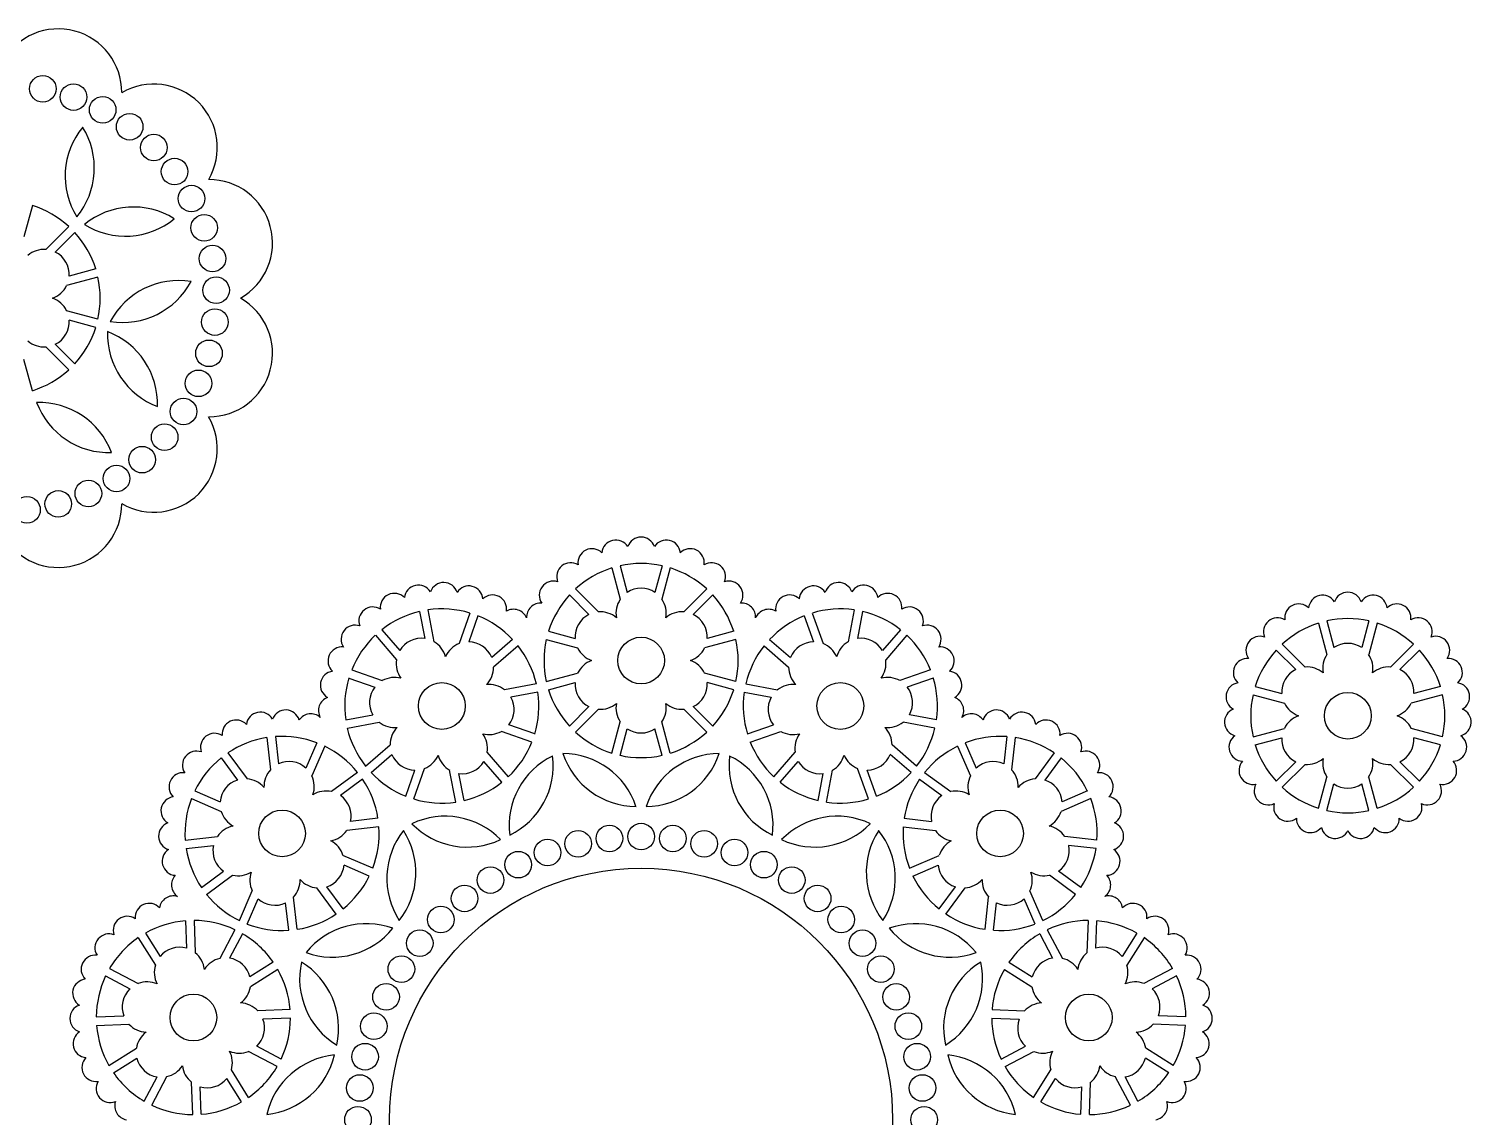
# Model space of a CAD drawing. Extents: x -256 to 210, y -63 to 251.
# Drawn here: x -61.2 to 209.8, y 46.5 to 251 of the extents above; entities that cross this region are included whole.
import ezdxf

# ---------------------------------------------------------------- set-up
doc = ezdxf.new("R2010")
doc.units = 0
doc.layers.get('0').update_dxf_attribs({"linetype": 'CONTINUOUS'})

msp = doc.modelspace()

# ---------------------------------------------------------------- linework, layer by layer
for p, q in [((-60.54, 217.79), (-62.12, 211.91)), ((-53.71, 213.85), (-58.02, 209.54)), ((-52.58, 212.72), (-56.24, 209.06)), ((-48.22, 204.34), (-54.1, 202.76)), ((-48.64, 205.88), (-53.63, 204.55)), ((-48.22, 196.45), (-54.1, 198.03)), ((-48.64, 194.91), (-53.63, 196.25)), ((-53.71, 186.94), (-58.02, 191.25)), ((-52.58, 188.08), (-56.24, 191.73)), ((-60.54, 183), (-62.12, 188.88)), ((48.33, 149.71), (49.9, 143.83)), ((49.87, 150.12), (51.21, 145.12)), ((57.76, 150.12), (56.42, 145.12)), ((59.3, 149.71), (57.73, 143.83)), ((40.36, 144.63), (44.02, 140.97)), ((41.5, 145.76), (45.8, 141.46)), ((66.14, 145.76), (61.83, 141.46)), ((67.27, 144.63), (63.61, 140.97)), ((12.21, 141.52), (13.17, 136.44)), ((13.78, 141.82), (14.91, 135.84)), ((21.65, 141.23), (19.64, 135.49)), ((85.98, 141.23), (87.99, 135.49)), ((93.85, 141.82), (92.72, 135.84)), ((95.42, 141.52), (94.46, 136.44)), ((23.16, 140.7), (21.45, 135.82)), ((84.47, 140.7), (86.18, 135.82)), ((181.1, 139.33), (182.67, 133.45)), ((182.64, 139.75), (183.98, 134.75)), ((190.53, 139.75), (189.19, 134.75)), ((192.07, 139.33), (190.5, 133.45)), ((3.89, 137.06), (7.86, 132.44)), ((5.1, 138.1), (8.48, 134.18)), ((29.67, 136.26), (25.75, 132.89)), ((36.01, 136.26), (41.89, 134.68)), ((36.42, 137.8), (41.42, 136.46)), ((71.62, 136.26), (65.74, 134.68)), ((71.21, 137.8), (66.21, 136.46)), ((77.96, 136.26), (81.88, 132.89)), ((102.53, 138.1), (99.15, 134.18)), ((103.74, 137.06), (99.77, 132.44)), ((30.72, 135.05), (26.1, 131.08)), ((76.91, 135.05), (81.53, 131.08)), ((173.13, 134.26), (176.79, 130.6)), ((174.27, 135.39), (178.57, 131.09)), ((198.9, 135.39), (194.6, 131.09)), ((200.04, 134.26), (196.38, 130.6)), ((-0.55, 130.54), (5.2, 128.53)), ((108.18, 130.54), (102.44, 128.53)), ((-1.08, 129.03), (3.8, 127.32)), ((34.14, 127.94), (28.16, 126.81)), ((36.01, 128.37), (41.89, 129.94)), ((36.42, 126.82), (41.42, 128.16)), ((71.62, 128.37), (65.74, 129.94)), ((71.21, 126.82), (66.21, 128.16)), ((73.49, 127.94), (79.47, 126.81)), ((108.71, 129.03), (103.83, 127.32)), ((169.19, 127.43), (174.19, 126.09)), ((203.98, 127.43), (198.98, 126.09)), ((34.44, 126.37), (29.35, 125.41)), ((73.19, 126.37), (78.28, 125.41)), ((168.78, 125.88), (174.66, 124.31)), ((204.39, 125.88), (198.51, 124.31)), ((-1.67, 121.17), (3.41, 122.13)), ((40.36, 119.99), (44.02, 123.65)), ((41.5, 118.86), (45.8, 123.17)), ((66.14, 118.86), (61.83, 123.17)), ((67.27, 119.99), (63.61, 123.65)), ((109.3, 121.17), (104.22, 122.13)), ((-1.37, 119.59), (4.61, 120.73)), ((33.85, 118.51), (28.97, 120.21)), ((48.33, 114.92), (49.9, 120.8)), ((49.87, 114.5), (51.21, 119.5)), ((57.76, 114.5), (56.42, 119.5)), ((59.3, 114.92), (57.73, 120.8)), ((73.78, 118.51), (78.67, 120.21)), ((109, 119.59), (103.02, 120.73)), ((168.78, 118), (174.66, 119.57)), ((204.39, 118), (198.51, 119.57)), ((-16.47, 117.85), (-15.79, 111.8)), ((-14.88, 118.03), (-14.3, 112.89)), ((-7.08, 116.85), (-9.15, 112.11)), ((33.32, 117), (27.57, 119.01)), ((74.31, 117), (80.06, 119.01)), ((114.71, 116.85), (116.78, 112.11)), ((122.51, 118.03), (121.93, 112.89)), ((124.1, 117.85), (123.42, 111.8)), ((169.19, 116.45), (174.19, 117.79)), ((203.98, 116.45), (198.98, 117.79)), ((-25.1, 114.02), (-22.03, 109.85)), ((-23.81, 114.97), (-20.19, 110.07)), ((-5.61, 116.21), (-8.05, 110.63)), ((2.05, 112.49), (6.67, 116.46)), ((3.09, 111.28), (7.02, 114.65)), ((28.88, 110.48), (24.91, 115.09)), ((78.75, 110.48), (82.73, 115.09)), ((104.54, 111.28), (100.62, 114.65)), ((105.58, 112.49), (100.97, 116.46)), ((113.24, 116.21), (115.68, 110.63)), ((131.44, 114.97), (127.83, 110.07)), ((132.73, 114.02), (129.66, 109.85)), ((0.55, 111.29), (-4.35, 107.68)), ((9.61, 106.83), (11.32, 111.72)), ((11.12, 106.3), (13.13, 112.05)), ((18.99, 105.72), (17.85, 111.7)), ((20.56, 106.01), (19.6, 111.1)), ((27.66, 109.43), (24.29, 113.36)), ((79.97, 109.43), (83.34, 113.36)), ((87.07, 106.01), (88.04, 111.1)), ((88.65, 105.72), (89.78, 111.7)), ((96.51, 106.3), (94.5, 112.05)), ((98.02, 106.83), (96.31, 111.72)), ((107.08, 111.29), (111.98, 107.68)), ((173.13, 109.62), (176.79, 113.28)), ((174.27, 108.49), (178.57, 112.79)), ((198.9, 108.49), (194.6, 112.79)), ((200.04, 109.62), (196.38, 113.28)), ((1.5, 110.01), (-2.66, 106.94)), ((106.13, 110.01), (110.29, 106.94)), ((181.1, 104.55), (182.67, 110.43)), ((182.64, 104.13), (183.98, 109.13)), ((190.53, 104.13), (189.19, 109.13)), ((192.07, 104.55), (190.5, 110.43)), ((-30.66, 106.38), (-25.07, 103.95)), ((-30.02, 107.85), (-25.27, 105.78)), ((138.29, 106.38), (132.71, 103.95)), ((137.65, 107.85), (132.91, 105.78)), ((4.56, 101.08), (-1.49, 100.39)), ((4.38, 102.67), (-0.76, 102.09)), ((103.07, 101.08), (109.12, 100.39)), ((103.25, 102.67), (108.39, 102.09)), ((-31.83, 98.59), (-25.78, 99.27)), ((-31.65, 97), (-26.51, 97.57)), ((139.46, 98.59), (133.41, 99.27)), ((139.28, 97), (134.14, 97.57)), ((3.39, 93.28), (-2.19, 95.71)), ((104.24, 93.28), (109.82, 95.71)), ((-28.77, 89.65), (-24.61, 92.73)), ((2.75, 91.81), (-1.99, 93.88)), ((104.88, 91.81), (109.62, 93.88)), ((136.4, 89.65), (132.24, 92.73)), ((-27.82, 88.37), (-22.92, 91.98)), ((-3.46, 84.69), (-7.07, 89.59)), ((-2.17, 85.64), (-5.24, 89.81)), ((109.8, 85.64), (112.87, 89.81)), ((111.09, 84.69), (114.7, 89.59)), ((135.45, 88.37), (130.55, 91.98)), ((-21.65, 83.45), (-19.22, 89.03)), ((-20.19, 82.81), (-18.12, 87.55)), ((-12.39, 81.63), (-12.97, 86.77)), ((-10.8, 81.81), (-11.48, 87.86)), ((118.43, 81.81), (119.11, 87.86)), ((120.02, 81.63), (120.6, 86.77)), ((127.82, 82.81), (125.75, 87.55)), ((129.29, 83.45), (126.85, 89.03)), ((-31.77, 83.42), (-31.58, 78.25)), ((-30.17, 83.48), (-29.95, 77.39)), ((-22.48, 81.72), (-25.33, 76.34)), ((130.12, 81.72), (132.96, 76.34)), ((137.81, 83.48), (137.58, 77.39)), ((139.4, 83.42), (139.21, 78.25)), ((-40.66, 80.24), (-37.42, 75.09)), ((-39.31, 81.09), (-36.56, 76.71)), ((-21.07, 80.98), (-23.49, 76.4)), ((128.7, 80.98), (131.12, 76.4)), ((146.94, 81.09), (144.19, 76.71)), ((148.3, 80.24), (145.06, 75.09)), ((-46.03, 74.46), (-40.65, 71.62)), ((-15.29, 75.61), (-19.67, 72.86)), ((-14.44, 74.26), (-19.59, 71.02)), ((122.07, 74.26), (127.22, 71.02)), ((122.92, 75.61), (127.3, 72.86)), ((153.66, 74.46), (148.28, 71.62)), ((-46.78, 73.05), (-42.2, 70.63)), ((154.41, 73.05), (149.83, 70.63)), ((-48.53, 65.36), (-43.36, 65.55)), ((-12.11, 66.72), (-18.2, 66.49)), ((-12.05, 65.12), (-17.22, 64.93)), ((119.68, 65.12), (124.85, 64.93)), ((119.74, 66.72), (125.83, 66.49)), ((156.16, 65.36), (150.99, 65.55)), ((-48.47, 63.76), (-42.39, 63.99)), ((156.1, 63.76), (150.02, 63.99)), ((-13.81, 57.43), (-18.38, 59.85)), ((121.44, 57.43), (126.01, 59.85)), ((-46.15, 56.22), (-40.99, 59.46)), ((-45.3, 54.87), (-40.92, 57.62)), ((-14.56, 56.02), (-19.94, 58.86)), ((122.19, 56.02), (127.57, 58.86)), ((152.93, 54.87), (148.55, 57.62)), ((153.78, 56.22), (148.62, 59.46)), ((-19.92, 50.23), (-23.16, 55.39)), ((127.55, 50.23), (130.79, 55.39)), ((-39.51, 49.5), (-37.1, 54.08)), ((-38.1, 48.75), (-35.25, 54.14)), ((-30.41, 47), (-30.64, 53.08)), ((-28.81, 47.06), (-29, 52.23)), ((-21.27, 49.38), (-24.03, 53.76)), ((128.91, 49.38), (131.66, 53.76)), ((136.44, 47.06), (136.64, 52.23)), ((138.04, 47), (138.27, 53.08)), ((145.73, 48.75), (142.89, 54.14)), ((147.15, 49.5), (144.73, 54.08))]:
    msp.add_line(p, q)
for centre, radius in [((-58.59, 239.73), 2.5), ((-52.81, 238.18), 2.5), ((-47.33, 235.79), 2.5), ((-42.26, 232.61), 2.5), ((-37.72, 228.7), 2.5), ((-33.82, 224.17), 2.5), ((-30.64, 219.1), 2.5), ((-28.25, 213.62), 2.5), ((-26.7, 207.84), 2.5), ((-26.03, 201.89), 2.5), ((-26.25, 195.91), 2.5), ((-27.36, 190.03), 2.5), ((-29.34, 184.39), 2.5), ((-32.14, 179.1), 2.5), ((-35.69, 174.28), 2.5), ((-39.92, 170.05), 2.5), ((-44.73, 166.5), 2.5), ((-50.02, 163.7), 2.5), ((-61.55, 160.62), 2.5), ((-55.67, 161.73), 2.5), ((53.82, 132.31), 4.39), ((16.38, 123.77), 4.39), ((91.25, 123.77), 4.39), ((186.58, 121.94), 4.39), ((-13.63, 99.83), 4.39), ((121.26, 99.83), 4.39), ((41.98, 97.89), 2.5), ((47.86, 98.89), 2.5), ((53.82, 99.23), 2.5), ((59.77, 98.89), 2.5), ((65.65, 97.89), 2.5), ((36.25, 96.24), 2.5), ((71.38, 96.24), 2.5), ((30.74, 93.96), 2.5), ((76.89, 93.96), 2.5), ((53.82, 46.04), 47.25), ((25.52, 91.07), 2.5), ((82.11, 91.07), 2.5), ((20.66, 87.62), 2.5), ((86.98, 87.62), 2.5), ((16.21, 83.65), 2.5), ((91.42, 83.65), 2.5), ((12.23, 79.2), 2.5), ((95.4, 79.2), 2.5), ((8.78, 74.34), 2.5), ((98.85, 74.34), 2.5), ((5.9, 69.12), 2.5), ((101.73, 69.12), 2.5), ((-30.29, 65.24), 4.39), ((137.92, 65.24), 4.39), ((3.62, 63.61), 2.5), ((104.02, 63.61), 2.5), ((1.96, 57.88), 2.5), ((105.67, 57.88), 2.5), ((0.97, 52), 2.5), ((106.67, 52), 2.5), ((0.63, 46.04), 2.5), ((107, 46.04), 2.5)]:
    msp.add_circle(centre, radius)
for centre, radius, start, end in [((-55.67, 239.06), 11.93, 359.7411, 150.2585), ((-37.72, 228.7), 11.93, 329.7411, 120.2585), ((-39.85, 223.33), 14.53, 140.6752, 211.9121), ((-63.43, 224.86), 14.53, 320.6752, 31.9121), ((-27.36, 210.76), 11.93, 299.7411, 90.2585), ((-66.03, 200.4), 18.24, 47.5138, 72.4862), ((-41.57, 202.99), 14.53, 58.0868, 129.3236), ((-43.09, 226.57), 14.53, 238.0868, 309.3236), ((-66.03, 200.4), 18.24, 17.5138, 42.4862), ((-58.34, 204.83), 4.72, 86.0359, 130.1797), ((-58.34, 204.83), 4.72, 356.4933, 63.5067), ((-66.03, 200.4), 18.24, 347.5138, 12.4862), ((-33.08, 189.19), 14.53, 80.6752, 151.9121), ((-43.54, 210.38), 14.53, 260.6752, 331.9121), ((-58.34, 204.83), 4.72, 289.8203, 333.9641), ((-58.34, 195.96), 4.72, 26.0359, 70.1797), ((-27.36, 190.03), 11.93, 269.7411, 60.2585), ((-58.34, 195.96), 4.72, 296.4933, 3.5067), ((-66.03, 200.4), 18.24, 317.5138, 342.4862), ((-31.89, 193.62), 14.53, 178.0868, 249.3236), ((-51.55, 180.51), 14.53, 358.0868, 69.3236), ((-58.34, 195.96), 4.72, 229.8203, 273.9641), ((-66.03, 200.4), 18.24, 287.5138, 312.4862), ((-59.26, 166.26), 14.53, 20.6752, 91.9121), ((-46.14, 185.91), 14.53, 200.6752, 271.9121), ((-37.73, 172.09), 11.93, 239.7411, 30.2585), ((-55.67, 161.73), 11.93, 209.7411, 0.2585), ((49.07, 152.32), 2.64, 31.9531, 174.7136), ((53.82, 152.87), 2.64, 18.6197, 161.3803), ((58.56, 152.32), 2.64, 5.2864, 148.0469), ((44.59, 150.69), 2.64, 45.2864, 188.0469), ((63.04, 150.69), 2.64, 351.9531, 134.7136), ((40.6, 148.06), 2.64, 58.6197, 201.3803), ((53.82, 132.31), 18.24, 107.5138, 132.4862), ((53.82, 132.31), 18.24, 77.5138, 102.4862), ((53.82, 132.31), 18.24, 47.5138, 72.4862), ((67.03, 148.06), 2.64, 338.6197, 121.3803), ((11.98, 143.85), 2.64, 31.0007, 173.7612), ((16.73, 144.33), 2.64, 17.6673, 160.4279), ((21.46, 143.69), 2.64, 4.334, 147.0946), ((37.32, 144.59), 2.64, 71.9531, 214.7136), ((70.31, 144.59), 2.64, 325.2864, 108.0469), ((86.17, 143.69), 2.64, 32.9054, 175.666), ((90.91, 144.33), 2.64, 19.5721, 162.3327), ((95.66, 143.85), 2.64, 6.2388, 148.9993), ((7.46, 142.29), 2.64, 44.334, 187.0946), ((25.92, 141.99), 2.64, 351.0007, 133.7612), ((53.82, 132.31), 18.24, 137.5138, 162.4862), ((53.82, 141.19), 4.72, 146.0359, 190.1797), ((53.82, 141.19), 4.72, 56.4933, 123.5067), ((53.82, 141.19), 4.72, 349.8203, 33.9641), ((53.82, 132.31), 18.24, 17.5138, 42.4862), ((81.72, 141.99), 2.64, 46.2388, 188.9993), ((100.17, 142.29), 2.64, 352.9054, 135.666), ((181.84, 141.95), 2.64, 31.9531, 174.7136), ((186.58, 142.5), 2.64, 18.6197, 161.3803), ((191.33, 141.95), 2.64, 5.2864, 148.0469), ((3.43, 139.74), 2.64, 57.6673, 200.4279), ((16.38, 123.77), 18.24, 103.2281, 128.2005), ((16.38, 123.77), 18.24, 73.2281, 98.2005), ((29.86, 139.3), 2.64, 22.5006, 120.4279), ((34.94, 140.46), 2.64, 85.2864, 183.2137), ((46.13, 136.75), 4.72, 116.4933, 183.5067), ((46.13, 136.75), 4.72, 49.8203, 93.9641), ((61.5, 136.75), 4.72, 86.0359, 130.1797), ((61.5, 136.75), 4.72, 356.4933, 63.5067), ((72.7, 140.46), 2.64, 356.7863, 94.7136), ((77.77, 139.3), 2.64, 59.5721, 157.4994), ((91.25, 123.77), 18.24, 81.7995, 106.7719), ((91.25, 123.77), 18.24, 51.7995, 76.7719), ((104.2, 139.74), 2.64, 339.5721, 122.3327), ((177.36, 140.31), 2.64, 45.2864, 188.0469), ((195.81, 140.31), 2.64, 351.9531, 134.7136), ((0.1, 136.32), 2.64, 71.0007, 213.7612), ((16.38, 123.77), 18.24, 43.2281, 68.2005), ((91.25, 123.77), 18.24, 111.7995, 136.7719), ((107.53, 136.32), 2.64, 326.2388, 108.9993), ((173.37, 137.69), 2.64, 58.6197, 201.3803), ((186.58, 121.94), 18.24, 107.5138, 132.4862), ((186.58, 121.94), 18.24, 77.5138, 102.4862), ((186.58, 121.94), 18.24, 47.5138, 72.4862), ((199.8, 137.69), 2.64, 338.6197, 121.3803), ((16.38, 123.77), 18.24, 133.2281, 158.2005), ((12.53, 131.77), 4.72, 82.2076, 149.2209), ((12.53, 131.77), 4.72, 15.5346, 59.6784), ((21.39, 131.1), 4.72, 111.7502, 155.8939), ((21.39, 131.1), 4.72, 22.2076, 89.2209), ((53.82, 132.31), 18.24, 167.5138, 192.4862), ((53.82, 132.31), 18.24, 347.5138, 12.4862), ((86.25, 131.1), 4.72, 90.7791, 157.7924), ((86.25, 131.1), 4.72, 24.1061, 68.2498), ((95.1, 131.77), 4.72, 120.3216, 164.4654), ((95.1, 131.77), 4.72, 30.7791, 97.7924), ((91.25, 123.77), 18.24, 21.7995, 46.7719), ((170.09, 134.22), 2.64, 71.9531, 214.7136), ((186.58, 130.82), 4.72, 56.4933, 123.5067), ((203.08, 134.22), 2.64, 325.2864, 108.0469), ((-2.36, 132.23), 2.64, 84.334, 227.0946), ((16.38, 123.77), 18.24, 13.2281, 38.2005), ((46.13, 136.75), 4.72, 206.0359, 250.1797), ((61.5, 136.75), 4.72, 289.8203, 333.9641), ((91.25, 123.77), 18.24, 141.7995, 166.7719), ((109.99, 132.23), 2.64, 312.9054, 95.666), ((186.58, 121.94), 18.24, 137.5138, 162.4862), ((186.58, 130.82), 4.72, 146.0359, 190.1797), ((186.58, 130.82), 4.72, 349.8203, 33.9641), ((186.58, 121.94), 18.24, 17.5138, 42.4862), ((-3.8, 127.68), 2.64, 97.6673, 240.4279), ((12.53, 131.77), 4.72, 171.7502, 215.8939), ((21.39, 131.1), 4.72, 315.5346, 359.6784), ((46.13, 127.87), 4.72, 109.8203, 153.9641), ((61.5, 127.87), 4.72, 26.0359, 70.1797), ((86.25, 131.1), 4.72, 180.3216, 224.4654), ((95.1, 131.77), 4.72, 324.1061, 8.2498), ((111.43, 127.68), 2.64, 299.5721, 82.3327), ((167.71, 130.08), 2.64, 85.2864, 228.0469), ((178.9, 126.38), 4.72, 116.4933, 183.5067), ((178.9, 126.38), 4.72, 49.8203, 93.9641), ((194.27, 126.38), 4.72, 86.0359, 130.1797), ((194.27, 126.38), 4.72, 356.4933, 63.5067), ((205.46, 130.08), 2.64, 311.9531, 94.7136), ((16.38, 123.77), 18.24, 163.2281, 188.2005), ((7.53, 124.43), 4.72, 75.5346, 119.6784), ((25.24, 123.11), 4.72, 51.7502, 95.8939), ((46.13, 127.87), 4.72, 176.4933, 243.5067), ((61.5, 127.87), 4.72, 296.4933, 3.5067), ((82.39, 123.11), 4.72, 84.1061, 128.2498), ((100.1, 124.43), 4.72, 60.3216, 104.4654), ((91.25, 123.77), 18.24, 351.7995, 16.7719), ((166.34, 125.51), 2.64, 98.6197, 241.3803), ((206.83, 125.51), 2.64, 298.6197, 81.3803), ((-4.16, 122.91), 2.64, 111.0007, 208.928), ((7.53, 124.43), 4.72, 142.2076, 209.2209), ((25.24, 123.11), 4.72, 322.2076, 29.2209), ((16.38, 123.77), 18.24, 343.2281, 8.2005), ((53.82, 132.31), 18.24, 197.5138, 222.4862), ((53.82, 132.31), 18.24, 317.5138, 342.4862), ((91.25, 123.77), 18.24, 171.7995, 196.7719), ((82.39, 123.11), 4.72, 150.7791, 217.7924), ((100.1, 124.43), 4.72, 330.7791, 37.7924), ((111.79, 122.91), 2.64, 331.072, 68.9993), ((186.58, 121.94), 18.24, 167.5138, 192.4862), ((186.58, 121.94), 18.24, 347.5138, 12.4862), ((-17.71, 119.98), 2.64, 30.0483, 172.8088), ((-12.95, 120.38), 2.64, 16.715, 159.4755), ((-8.23, 119.67), 2.64, 48.2148, 146.1422), ((46.13, 127.87), 4.72, 266.0359, 310.1797), ((53.82, 123.43), 4.72, 169.8203, 213.9641), ((53.82, 123.43), 4.72, 326.0359, 10.1797), ((61.5, 127.87), 4.72, 229.8203, 273.9641), ((115.86, 119.67), 2.64, 33.8578, 131.7852), ((120.58, 120.38), 2.64, 20.5245, 163.285), ((125.34, 119.98), 2.64, 7.1912, 149.9517), ((166.06, 120.74), 2.64, 111.9531, 254.7136), ((178.9, 126.38), 4.72, 206.0359, 250.1797), ((178.9, 117.5), 4.72, 109.8203, 153.9641), ((194.27, 126.38), 4.72, 289.8203, 333.9641), ((194.27, 117.5), 4.72, 26.0359, 70.1797), ((207.11, 120.74), 2.64, 285.2864, 68.0469), ((-22.25, 118.5), 2.64, 43.3816, 186.1422), ((16.38, 123.77), 18.24, 193.2281, 218.2005), ((7.53, 124.43), 4.72, 231.7502, 275.8939), ((11.38, 116.43), 4.72, 135.5346, 179.6784), ((53.82, 123.43), 4.72, 236.4933, 303.5067), ((100.1, 124.43), 4.72, 264.1061, 308.2498), ((96.25, 116.43), 4.72, 0.3216, 44.4654), ((91.25, 123.77), 18.24, 321.7995, 346.7719), ((129.88, 118.5), 2.64, 353.8578, 136.6184), ((-26.32, 116.01), 2.64, 56.715, 199.4755), ((-13.63, 99.83), 18.24, 98.9424, 123.9148), ((-13.63, 99.83), 18.24, 68.9424, 93.9148), ((25.24, 123.11), 4.72, 255.5346, 299.6784), ((20.24, 115.77), 4.72, 351.7502, 35.8939), ((16.38, 123.77), 18.24, 313.2281, 338.2005), ((53.82, 132.31), 18.24, 227.5138, 252.4862), ((53.82, 132.31), 18.24, 287.5138, 312.4862), ((91.25, 123.77), 18.24, 201.7995, 226.7719), ((82.39, 123.11), 4.72, 240.3216, 284.4654), ((87.4, 115.77), 4.72, 144.1061, 188.2498), ((121.26, 99.83), 18.24, 86.0852, 111.0576), ((121.26, 99.83), 18.24, 56.0852, 81.0576), ((133.95, 116.01), 2.64, 340.5245, 123.285), ((166.89, 116.04), 2.64, 125.2864, 268.0469), ((178.9, 117.5), 4.72, 176.4933, 243.5067), ((194.27, 117.5), 4.72, 296.4933, 3.5067), ((206.28, 116.04), 2.64, 271.9531, 54.7136), ((-29.71, 112.65), 2.64, 70.0483, 212.8088), ((-13.63, 99.83), 18.24, 128.9424, 153.9148), ((-13.63, 99.83), 18.24, 38.9424, 63.9148), ((11.38, 116.43), 4.72, 202.2076, 269.2209), ((11.38, 116.43), 4.72, 291.7502, 335.8939), ((20.24, 115.77), 4.72, 195.5346, 239.6784), ((43.55, 101.31), 14.53, 115.9445, 187.1813), ((22.77, 112.56), 14.53, 295.9445, 7.1813), ((39.08, 100.29), 14.53, 18.533, 89.7698), ((52.92, 119.44), 14.53, 198.533, 269.7698), ((53.82, 132.31), 18.24, 257.5138, 282.4862), ((54.71, 119.44), 14.53, 270.2302, 341.467), ((68.55, 100.29), 14.53, 90.2302, 161.467), ((84.86, 112.56), 14.53, 172.8187, 244.0555), ((64.08, 101.31), 14.53, 352.8187, 64.0555), ((87.4, 115.77), 4.72, 300.3216, 344.4654), ((96.25, 116.43), 4.72, 204.1061, 248.2498), ((96.25, 116.43), 4.72, 270.7791, 337.7924), ((121.26, 99.83), 18.24, 116.0852, 141.0576), ((121.26, 99.83), 18.24, 26.0852, 51.0576), ((137.34, 112.65), 2.64, 327.1912, 109.9517), ((186.58, 121.94), 18.24, 197.5138, 222.4862), ((178.9, 117.5), 4.72, 266.0359, 310.1797), ((186.58, 113.06), 4.72, 169.8203, 213.9641), ((186.58, 113.06), 4.72, 326.0359, 10.1797), ((194.27, 117.5), 4.72, 229.8203, 273.9641), ((186.58, 121.94), 18.24, 317.5138, 342.4862), ((-32.23, 108.6), 2.64, 83.3816, 226.1422), ((-12.31, 108.61), 4.72, 137.4645, 181.6082), ((-12.31, 108.61), 4.72, 47.9219, 114.9352), ((16.38, 123.77), 18.24, 223.2281, 248.2005), ((20.24, 115.77), 4.72, 262.2076, 329.2209), ((87.4, 115.77), 4.72, 210.7791, 277.7924), ((91.25, 123.77), 18.24, 291.7995, 316.7719), ((119.94, 108.61), 4.72, 65.0648, 132.0781), ((119.94, 108.61), 4.72, 358.3918, 42.5355), ((139.86, 108.6), 2.64, 313.8578, 96.6184), ((168.78, 111.66), 2.64, 138.6197, 281.3803), ((204.39, 111.66), 2.64, 258.6197, 41.3803), ((-20.57, 105.37), 4.72, 107.9219, 174.9352), ((-20.57, 105.37), 4.72, 41.2489, 85.3927), ((-12.31, 108.61), 4.72, 341.2489, 25.3927), ((-13.63, 99.83), 18.24, 8.9424, 33.9148), ((16.38, 123.77), 18.24, 283.2281, 308.2005), ((91.25, 123.77), 18.24, 231.7995, 256.7719), ((121.26, 99.83), 18.24, 146.0852, 171.0576), ((119.94, 108.61), 4.72, 154.6073, 198.7511), ((128.21, 105.37), 4.72, 94.6073, 138.7511), ((128.21, 105.37), 4.72, 5.0648, 72.0781), ((171.63, 107.83), 2.64, 151.9531, 294.7136), ((186.58, 121.94), 18.24, 227.5138, 252.4862), ((186.58, 113.06), 4.72, 236.4933, 303.5067), ((186.58, 121.94), 18.24, 287.5138, 312.4862), ((201.54, 107.83), 2.64, 245.2864, 28.0469), ((-33.75, 104.07), 2.64, 96.715, 239.4755), ((-13.63, 99.83), 18.24, 158.9424, 183.9148), ((-5.37, 103.07), 4.72, 77.4645, 121.6082), ((-5.37, 103.07), 4.72, 347.9219, 54.9352), ((16.38, 123.77), 18.24, 253.2281, 278.2005), ((91.25, 123.77), 18.24, 261.7995, 286.7719), ((113, 103.07), 4.72, 125.0648, 192.0781), ((113, 103.07), 4.72, 58.3918, 102.5355), ((121.26, 99.83), 18.24, 356.0852, 21.0576), ((141.38, 104.07), 2.64, 300.5245, 83.285), ((-20.57, 105.37), 4.72, 197.4645, 241.6082), ((17.01, 88.53), 14.53, 44.2472, 115.4841), ((90.63, 88.53), 14.53, 64.5159, 135.7528), ((128.21, 105.37), 4.72, 298.3918, 342.5355), ((175.29, 104.76), 2.64, 165.2864, 308.0469), ((186.58, 121.94), 18.24, 257.5138, 282.4862), ((197.88, 104.76), 2.64, 231.9531, 14.7136), ((-34.19, 99.32), 2.64, 110.0483, 252.8088), ((-21.9, 96.59), 4.72, 101.2489, 145.3927), ((-5.37, 103.07), 4.72, 281.2489, 325.3927), ((-13.63, 99.83), 18.24, 338.9424, 3.9148), ((20.59, 91.38), 14.53, 141.6588, 212.8956), ((-3.02, 92.51), 14.53, 321.6588, 32.8956), ((21.16, 111.79), 14.53, 224.2472, 295.4841), ((86.47, 111.79), 14.53, 244.5159, 315.7528), ((110.65, 92.51), 14.53, 147.1044, 218.3412), ((87.04, 91.38), 14.53, 327.1044, 38.3412), ((121.26, 99.83), 18.24, 176.0852, 201.0576), ((113, 103.07), 4.72, 214.6073, 258.7511), ((129.53, 96.59), 4.72, 34.6073, 78.7511), ((141.82, 99.32), 2.64, 287.1912, 69.9517), ((179.55, 102.62), 2.64, 178.6197, 321.3803), ((184.2, 101.52), 2.64, 191.9531, 334.7136), ((188.97, 101.52), 2.64, 205.2864, 348.0469), ((193.62, 102.62), 2.64, 218.6197, 1.3803), ((-21.9, 96.59), 4.72, 167.9219, 234.9352), ((-6.69, 94.3), 4.72, 17.4645, 61.6082), ((114.32, 94.3), 4.72, 118.3918, 162.5355), ((129.53, 96.59), 4.72, 305.0648, 12.0781), ((-33.52, 94.59), 2.64, 123.3816, 266.1422), ((-13.63, 99.83), 18.24, 188.9424, 213.9148), ((121.26, 99.83), 18.24, 326.0852, 351.0576), ((141.15, 94.59), 2.64, 273.8578, 56.6184), ((-21.9, 96.59), 4.72, 257.4645, 301.6082), ((-14.96, 91.05), 4.72, 161.2489, 205.3927), ((-6.69, 94.3), 4.72, 287.9219, 354.9352), ((114.32, 94.3), 4.72, 185.0648, 252.0781), ((122.59, 91.05), 4.72, 334.6073, 18.7511), ((129.53, 96.59), 4.72, 238.3918, 282.5355), ((-31.77, 90.15), 2.64, 136.715, 234.6423), ((-14.96, 91.05), 4.72, 317.4645, 1.6082), ((-6.69, 94.3), 4.72, 221.2489, 265.3927), ((-13.63, 99.83), 18.24, 308.9424, 333.9148), ((121.26, 99.83), 18.24, 206.0852, 231.0576), ((114.32, 94.3), 4.72, 274.6073, 318.7511), ((122.59, 91.05), 4.72, 178.3918, 222.5355), ((139.4, 90.15), 2.64, 305.3577, 43.285), ((-34.03, 85.46), 2.64, 73.9291, 171.8565), ((-13.63, 99.83), 18.24, 218.9424, 243.9148), ((-14.96, 91.05), 4.72, 227.9219, 294.9352), ((122.59, 91.05), 4.72, 245.0648, 312.0781), ((121.26, 99.83), 18.24, 296.0852, 321.0576), ((141.66, 85.46), 2.64, 8.1435, 106.0709), ((-42.71, 81.63), 2.64, 55.7626, 198.5231), ((-38.59, 84.05), 2.64, 42.4293, 185.1898), ((-13.63, 99.83), 18.24, 278.9424, 303.9148), ((121.26, 99.83), 18.24, 236.0852, 261.0576), ((146.22, 84.05), 2.64, 354.8102, 137.5707), ((150.34, 81.63), 2.64, 341.4769, 124.2374), ((-30.29, 65.24), 18.24, 94.6566, 119.6291), ((-30.29, 65.24), 18.24, 64.6566, 89.6291), ((-13.63, 99.83), 18.24, 248.9424, 273.9148), ((2.22, 68.35), 14.53, 69.9615, 141.1983), ((-4.13, 91.11), 14.53, 249.9615, 321.1983), ((105.41, 68.35), 14.53, 38.8017, 110.0385), ((111.76, 91.11), 14.53, 218.8017, 290.0385), ((121.26, 99.83), 18.24, 266.0852, 291.0576), ((137.92, 65.24), 18.24, 90.3709, 115.3434), ((137.92, 65.24), 18.24, 60.3709, 85.3434), ((-46.15, 78.32), 2.64, 69.0959, 211.8565), ((-30.29, 65.24), 18.24, 124.6566, 149.6291), ((-30.29, 65.24), 18.24, 34.6566, 59.6291), ((137.92, 65.24), 18.24, 120.3709, 145.3434), ((137.92, 65.24), 18.24, 30.3709, 55.3434), ((153.78, 78.32), 2.64, 328.1435, 110.9041), ((-48.74, 74.31), 2.64, 82.4293, 225.1898), ((-32.91, 73.72), 4.72, 73.6362, 140.6495), ((-32.91, 73.72), 4.72, 6.9632, 51.1069), ((-24.25, 71.75), 4.72, 103.1788, 147.3225), ((-24.25, 71.75), 4.72, 13.6362, 80.6495), ((131.89, 71.75), 4.72, 99.3505, 166.3638), ((131.89, 71.75), 4.72, 32.6775, 76.8212), ((140.54, 73.72), 4.72, 128.8931, 173.0368), ((140.54, 73.72), 4.72, 39.3505, 106.3638), ((156.37, 74.31), 2.64, 314.8102, 97.5707), ((-32.91, 73.72), 4.72, 163.1788, 207.3225), ((-30.29, 65.24), 18.24, 4.6566, 29.6291), ((4.2, 72.48), 14.53, 167.3731, 238.6099), ((-17.55, 63.25), 14.53, 347.3731, 58.6099), ((125.18, 63.25), 14.53, 121.3901, 192.6269), ((103.43, 72.48), 14.53, 301.3901, 12.6269), ((137.92, 65.24), 18.24, 150.3709, 175.3434), ((140.54, 73.72), 4.72, 332.6775, 16.8212), ((-50.34, 69.81), 2.64, 95.7626, 238.5231), ((-30.29, 65.24), 18.24, 154.6566, 179.6291), ((-38.95, 67.21), 4.72, 133.6362, 200.6495), ((-38.95, 67.21), 4.72, 66.9632, 111.1069), ((-24.25, 71.75), 4.72, 306.9632, 351.1069), ((131.89, 71.75), 4.72, 188.8931, 233.0368), ((146.58, 67.21), 4.72, 68.8931, 113.0368), ((146.58, 67.21), 4.72, 339.3505, 46.3638), ((137.92, 65.24), 18.24, 0.3709, 25.3434), ((157.97, 69.81), 2.64, 301.4769, 84.2374), ((-21.64, 63.26), 4.72, 43.1788, 87.3225), ((129.27, 63.26), 4.72, 92.6775, 136.8212), ((-50.85, 65.07), 2.64, 109.0959, 251.8565), ((-30.29, 65.24), 18.24, 334.6566, 359.6291), ((137.92, 65.24), 18.24, 180.3709, 205.3434), ((158.48, 65.07), 2.64, 288.1435, 70.9041), ((-50.26, 60.33), 2.64, 122.4293, 265.1898), ((-30.29, 65.24), 18.24, 184.6566, 209.6291), ((-38.95, 67.21), 4.72, 223.1788, 267.3225), ((-36.33, 58.73), 4.72, 126.9632, 171.1069), ((-21.64, 63.26), 4.72, 313.6362, 20.6495), ((129.27, 63.26), 4.72, 159.3505, 226.3638), ((146.58, 67.21), 4.72, 272.6775, 316.8212), ((143.96, 58.73), 4.72, 8.8931, 53.0368), ((137.92, 65.24), 18.24, 330.3709, 355.3434), ((157.89, 60.33), 2.64, 274.8102, 57.5707), ((-48.59, 55.86), 2.64, 135.7626, 278.5231), ((-36.33, 58.73), 4.72, 193.6362, 260.6495), ((-21.64, 63.26), 4.72, 246.9632, 291.1069), ((-27.68, 56.76), 4.72, 343.1788, 27.3225), ((-17.95, 61.5), 14.53, 275.6758, 346.9126), ((-2.35, 43.75), 14.53, 95.6758, 166.9126), ((109.98, 43.75), 14.53, 13.0874, 84.3242), ((125.58, 61.5), 14.53, 193.0874, 264.3242), ((129.27, 63.26), 4.72, 248.8931, 293.0368), ((135.31, 56.76), 4.72, 152.6775, 196.8212), ((143.96, 58.73), 4.72, 279.3505, 346.3638), ((156.22, 55.86), 2.64, 261.4769, 44.2374), ((-30.29, 65.24), 18.24, 214.6566, 239.6291), ((-36.33, 58.73), 4.72, 283.1788, 327.3225), ((-27.68, 56.76), 4.72, 186.9632, 231.1069), ((-30.29, 65.24), 18.24, 304.6566, 329.6291), ((137.92, 65.24), 18.24, 210.3709, 235.3434), ((135.31, 56.76), 4.72, 308.8931, 353.0368), ((143.96, 58.73), 4.72, 212.6775, 256.8212), ((137.92, 65.24), 18.24, 300.3709, 325.3434), ((-45.93, 51.89), 2.64, 149.0959, 291.8565), ((-27.68, 56.76), 4.72, 253.6362, 320.6495), ((135.31, 56.76), 4.72, 219.3505, 286.3638), ((153.56, 51.89), 2.64, 248.1435, 30.9041), ((-42.43, 48.64), 2.64, 162.4293, 260.3566), ((-30.29, 65.24), 18.24, 274.6566, 299.6291), ((137.92, 65.24), 18.24, 240.3709, 265.3434), ((150.06, 48.64), 2.64, 279.6434, 17.5707), ((-30.29, 65.24), 18.24, 244.6566, 269.6291), ((137.92, 65.24), 18.24, 270.3709, 295.3434)]:
    msp.add_arc(centre, radius, start, end)

doc.saveas('drawing.dxf')
